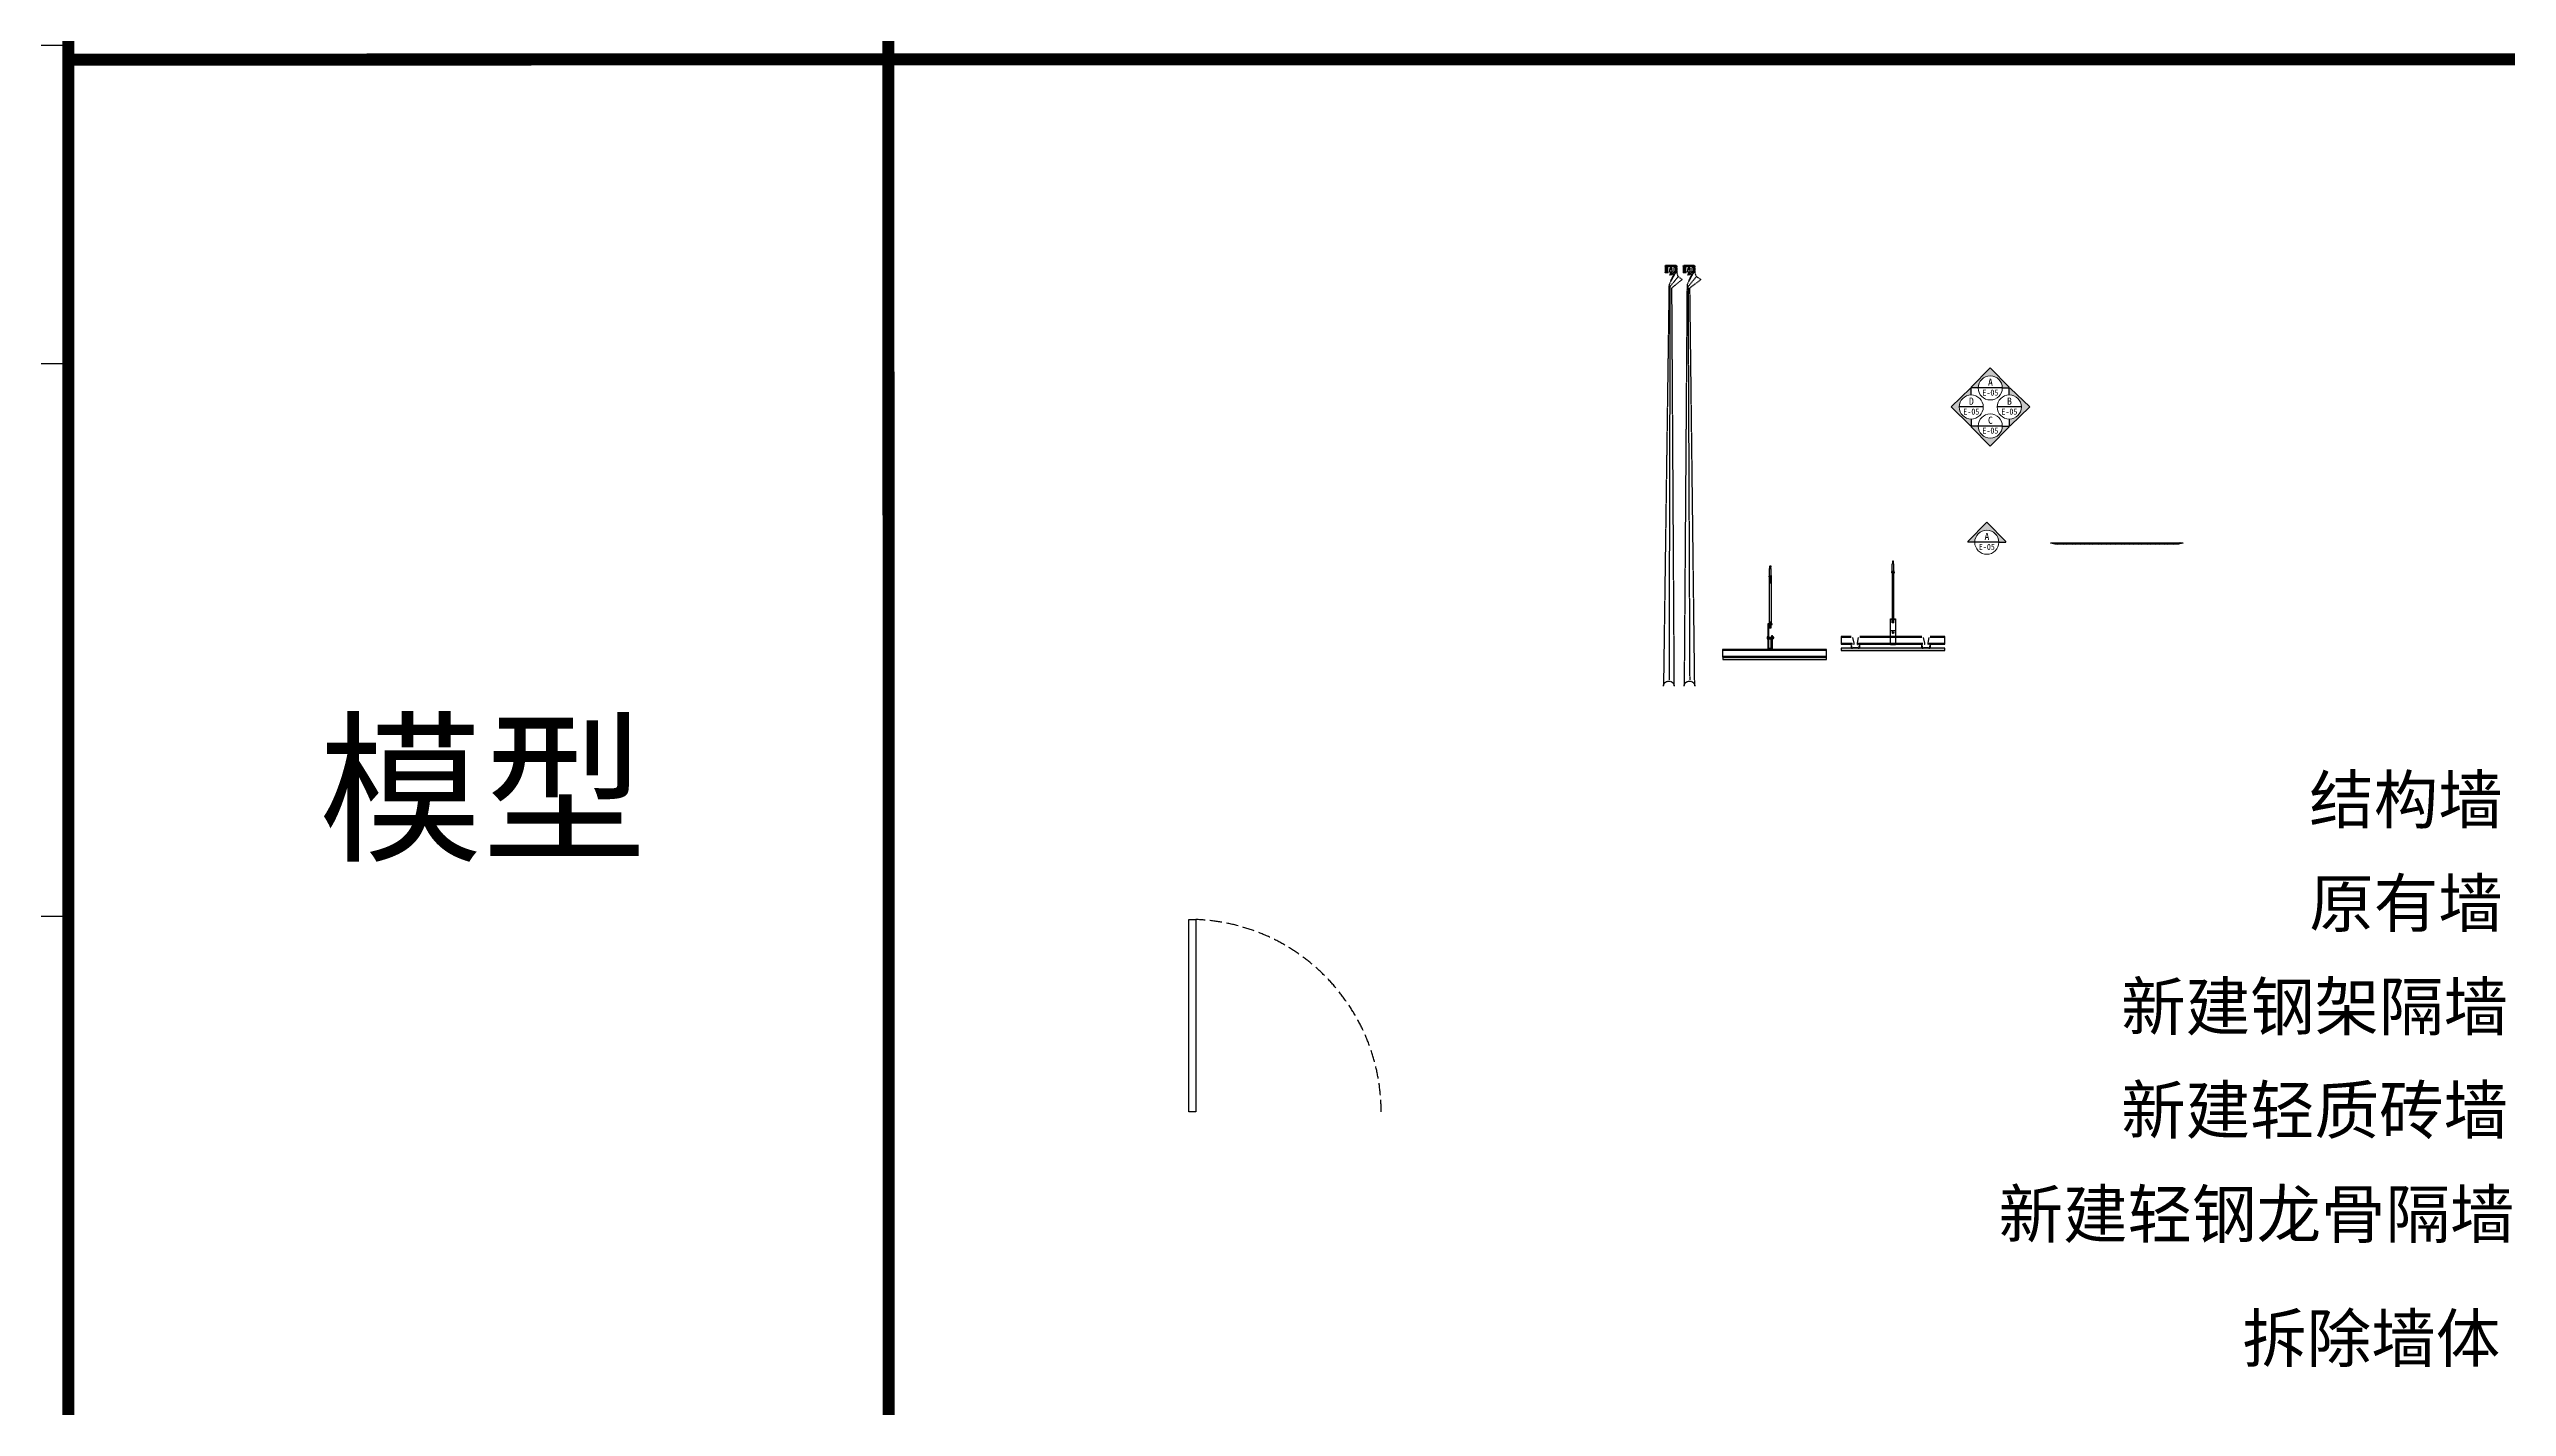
# Model space of a CAD drawing. Header units: millimetres. Extents: x -108767 to 78913, y -380878 to 1470.
# Drawn here: x -88543 to -78314, y -188427 to -182777 of the extents above; entities that cross this region are included whole.
import ezdxf
from ezdxf.enums import TextEntityAlignment as Align

# ---------------------------------------------------------------- set-up
doc = ezdxf.new("R2010")
doc.units = ezdxf.units.MM
doc.header["$LTSCALE"] = 10
doc.set_wipeout_variables(frame=1)
doc.linetypes.add('DASH', pattern=[0.35, 0.25, -0.1])
for name, color, linetype in [('I-DT-01', 161, 'Continuous'), ('I-DT-02', 185, 'Continuous'), ('I-DT-03', 8, 'Continuous'), ('IHY-wall hatch', 8, 'Continuous'), ('NW-01-wall(原有墙体)', 255, 'Continuous'), ('NW-02-door(门扇)', 12, 'Continuous'), ('NW-05-造型细线', 32, 'Continuous'), ('NW-06-详图填充', 250, 'Continuous'), ('NW-完成面（用于平面）', 43, 'Continuous'), ('动态库', 51, 'Continuous')]:
    doc.layers.add(name, color=color, linetype=linetype)
doc.styles.add('宋体', font='', dxfattribs={"width": 0.8})
doc.styles.add('黑体', font='', dxfattribs={"width": 0.8, "height": 3})
doc.styles.get('宋体').set_extended_font_data('SimSun')
doc.styles.get('黑体').set_extended_font_data('Microsoft YaHei')

# ---------------------------------------------------------------- blocks, each defined once
blk = doc.blocks.new('*U116')
blk.add_hatch(color=251).paths.add_polyline_path([(615, 207), (615, 204), (586, 204, 0.414214), (536, 254, 0.414214), (486, 204), (457, 204), (457, 207), (536, 288)])
at = {"color": 1, "linetype": 'Continuous'}
for p, q in [((486, 204), (457, 204)), ((586, 204), (615, 204))]:
    blk.add_line(p, q, dxfattribs=at)
at = {"color": 252}
blk.add_line((586, 204), (486, 204), dxfattribs=at)
at = {"color": 1, "lineweight": 0}
blk.add_lwpolyline([(615, 204), (615, 207), (536, 288), (457, 207), (457, 204)], dxfattribs=at)
blk.add_circle((536, 204), 50.1, dxfattribs=at)
at = {"color": 1, "style": '宋体'}
blk.add_attdef('A', text='', height=30, dxfattribs=at).set_placement((537, 213), align=Align.CENTER)
at = {"color": 1, "style": '宋体', "width": 0.414043}
blk.add_attdef('1E-08', text='', height=25, dxfattribs=at).set_placement((503, 172), (570, 172), align=Align.FIT)
blk = doc.blocks.new('*U108')
at = {"layer": 'NW-05-造型细线'}
blk.add_lwpolyline([(326, -2), (308, -6), (-206, -6), (-224, -2), (-224, 0), (326, 0)], close=True, dxfattribs=at)
at = {"layer": 'NW-06-详图填充'}
for points in [[(-50, -6), (-44, 0), (-38, -6)], [(-38, -6), (-32, 0), (-26, -6)], [(-26, -6), (-20, 0), (-14, -6)], [(-14, -6), (-8, 0), (-2, -6)], [(-2, -6), (4, 0), (10, -6)], [(10, -6), (16, 0), (22, -6)], [(22, -6), (28, 0), (34, -6)], [(34, -6), (40, 0), (46, -6)], [(46, -6), (52, 0), (58, -6)], [(58, -6), (64, 0), (70, -6)], [(70, -6), (76, 0), (82, -6)], [(82, -6), (88, 0), (94, -6)], [(94, -6), (100, 0), (106, -6)], [(106, -6), (112, 0), (118, -6)], [(118, -6), (124, 0), (130, -6)], [(130, -6), (136, 0), (142, -6)], [(142, -6), (148, 0), (154, -6)], [(154, -6), (160, 0), (166, -6)], [(166, -6), (172, 0), (178, -6)], [(178, -6), (184, 0), (190, -6)], [(190, -6), (196, 0), (202, -6)], [(202, -6), (208, 0), (214, -6)], [(214, -6), (220, 0), (226, -6)], [(226, -6), (232, 0), (238, -6)], [(238, -6), (244, 0), (250, -6)], [(250, -6), (256, 0), (262, -6)], [(262, -6), (268, 0), (274, -6)], [(274, -6), (280, 0), (286, -6)], [(286, -6), (292, 0), (298, -6)], [(314, 0), (308, -6)], [(314, 0), (308, -6)], [(318, -4), (314, 0)], [(326, 0), (324, -3)], [(-224, 0), (-222, -3)], [(-216, -4), (-212, 0)], [(-212, 0), (-206, -6)], [(-212, 0), (-206, -6)], [(-206, -6), (-200, 0), (-194, -6)], [(-194, -6), (-188, 0), (-182, -6)], [(-182, -6), (-176, 0), (-170, -6)], [(-170, -6), (-164, 0), (-158, -6)], [(-158, -6), (-152, 0), (-146, -6)], [(-146, -6), (-140, 0), (-134, -6)], [(-134, -6), (-128, 0), (-122, -6)], [(-122, -6), (-116, 0), (-110, -6)], [(-110, -6), (-104, 0), (-98, -6)], [(-98, -6), (-92, 0), (-86, -6)], [(-86, -6), (-80, 0), (-74, -6)], [(-74, -6), (-68, 0), (-62, -6)], [(-62, -6), (-56, 0), (-50, -6)]]:
    blk.add_lwpolyline(points, dxfattribs=at)
blk = doc.blocks.new('*U114')
at = {"color": 251, "linetype": 'DASH'}
for p, q in [((-99, -1565), (-99, -1570)), ((-99, -1572), (-99, -1584)), ((-99, -1572), (-99, -1584)), ((-99, -1586), (-99, -1591)), ((-97, -1563), (-53, -1563)), ((-86, -1593), (-97, -1593)), ((-88, -1587), (-88, -1572)), ((-88, -1587), (-88, -1572)), ((-86, -1593), (-86, -1589)), ((-64, -1593), (-64, -1589)), ((-64, -1593), (-53, -1593)), ((-63, -1566), (-63, -1568)), ((-62, -1587), (-62, -1572)), ((-62, -1587), (-62, -1572)), ((-51, -1565), (-51, -1570)), ((-51, -1572), (-51, -1584)), ((-51, -1572), (-51, -1584)), ((-51, -1586), (-51, -1591)), ((-24, -1565), (-24, -1570)), ((-24, -1572), (-24, -1584)), ((-24, -1572), (-24, -1584)), ((-24, -1586), (-24, -1591)), ((-22, -1563), (22, -1563)), ((-11, -1593), (-22, -1593)), ((-13, -1587), (-13, -1572)), ((-13, -1587), (-13, -1572)), ((-11, -1593), (-11, -1589)), ((11, -1593), (11, -1589)), ((11, -1593), (22, -1593)), ((12, -1566), (12, -1568)), ((13, -1587), (13, -1572)), ((13, -1587), (13, -1572)), ((24, -1565), (24, -1570)), ((24, -1572), (24, -1584)), ((24, -1572), (24, -1584)), ((24, -1586), (24, -1591))]:
    blk.add_line(p, q, dxfattribs=at)
at = {"color": 251, "linetype": 'DASH', "elevation": 0}
for points in [[(-99, -3311), (-79, -1655), (-125, -1621), (-106, -1609), (-98, -1585), (-67, -1642), (-55, -3311)], [(-14, -3311), (-4, -1655), (-47, -1621), (-30, -1609), (-23, -1585), (8, -1642), (31, -3311)]]:
    blk.add_lwpolyline(points, dxfattribs=at)
for points in [[(-106, -1609), (-75, -1646, -0.2087), (-71, -1654), (-78, -3287)], [(-30, -1609), (0, -1646, -0.2087), (4, -1654), (8, -3287)]]:
    blk.add_lwpolyline(points, format="xyb", dxfattribs=at)
at = {"color": 251, "linetype": 'DASH'}
for points in [[(-63, -1566), (-87, -1566), (-87, -1568, -0.289705), (-90, -1566), (-94, -1566, 0.414214), (-96, -1568), (-96, -1588, 0.414214), (-94, -1590), (-89, -1590)], [(-86, -1589, 0.598888), (-88, -1589), (-89, -1590), (-94, -1590, -0.414214), (-96, -1588), (-96, -1568, -0.414214), (-94, -1566), (-90, -1566)], [(-94, -1572, -0.665901), (-88, -1572)], [(-64, -1589, -0.598888), (-62, -1589), (-61, -1590), (-56, -1590, 0.414214), (-54, -1588), (-54, -1568, 0.414214), (-56, -1566), (-61, -1566)], [(-56, -1572, 0.665901), (-62, -1572)], [(12, -1566), (-12, -1566), (-12, -1568, -0.289705), (-14, -1566), (-19, -1566, 0.414214), (-21, -1568), (-21, -1588, 0.414214), (-19, -1590), (-14, -1590)], [(-11, -1589, 0.598888), (-13, -1589), (-14, -1590), (-19, -1590, -0.414214), (-21, -1588), (-21, -1568, -0.414214), (-19, -1566), (-14, -1566)], [(-19, -1572, -0.665901), (-13, -1572)], [(11, -1589, -0.598888), (13, -1589), (14, -1590), (19, -1590, 0.414214), (21, -1588), (21, -1568, 0.414214), (19, -1566), (14, -1566)], [(19, -1572, 0.665901), (13, -1572)]]:
    blk.add_lwpolyline(points, format="xyb", dxfattribs=at)
for points in [[(-94, -1572), (-94, -1587)], [(-79, -1579), (-79, -1589)], [(-74, -1566), (-77, -1566)], [(-77, -1567), (-77, -1580)], [(-77, -1581), (-74, -1581)], [(-77, -1589), (-77, -1593)], [(-77, -1593), (-76, -1593)], [(-76, -1593), (-76, -1601)], [(-75, -1592), (-75, -1592)], [(-75, -1602), (-75, -1602)], [(-74, -1601), (-74, -1593)], [(-74, -1593), (-74, -1593)], [(-73, -1580), (-73, -1567)], [(-73, -1593), (-73, -1589)], [(-71, -1589), (-71, -1589), (-71, -1579)], [(-56, -1572), (-56, -1587)], [(-19, -1572), (-19, -1587)], [(-4, -1579), (-4, -1589)], [(-2, -1567), (-2, -1580)], [(-2, -1589), (-2, -1593)], [(-2, -1593), (-1, -1593)], [(1, -1566), (-1, -1566)], [(-1, -1581), (1, -1581)], [(-1, -1593), (-1, -1601)], [(0, -1592), (0, -1592)], [(0, -1602), (0, -1602)], [(1, -1601), (1, -1593)], [(1, -1593), (2, -1593)], [(2, -1580), (2, -1567)], [(2, -1593), (2, -1589)], [(4, -1589), (4, -1589), (4, -1579)], [(19, -1572), (19, -1587)]]:
    blk.add_lwpolyline(points, dxfattribs=at)
at = {"color": 251, "linetype": 'DASH', "elevation": 0}
for points in [[(-86, -1601, -0.594748), (-71, -1598), (-69, -1602), (-71, -1603), (-73, -1599, 0.711964), (-84, -1604), (-73, -1627), (-75, -1627), (-86, -1606, -0.13588)], [(-11, -1601, -0.594748), (4, -1598), (6, -1602), (4, -1603), (3, -1599, 0.711964), (-9, -1604), (2, -1627), (0, -1627), (-11, -1606, -0.13588)]]:
    blk.add_lwpolyline(points, format="xyb", close=True, dxfattribs=at)
at = {"color": 251, "linetype": 'DASH'}
for centre, radius, start, end in [((-97, -1565), 2, 90, 180), ((-99, -1571), 0.999, 270, 90), ((-99, -1585), 0.999, 270, 90), ((-97, -1591), 2, 180, 270), ((-91, -1586), 3.25, 202.6807, 337.3195), ((-79, -1591), 4.15, 95.3143, 117.5624), ((-80, -1588), 0.757, 118.8586, 287.8987), ((-79, -1591), 2.65, 98.3391, 119.9384), ((-78, -1575), 1.82, 88.7213, 165.1682), ((-84, -1577), 4.89, 336.0033, 23.9967), ((-75, -1578), 11.9, 249.2673, 290.7327), ((-77, -1567), 0.996, 89.9947, 188.2586), ((-77, -1580), 0.996, 171.7414, 270.0053), ((-76, -1593), 0.921, 195.9269, 230.5269), ((-75, -1593), 1.12, 102.4955, 189.3509), ((-75, -1601), 1.12, 170.6491, 257.5045), ((-75, -1593), 1.12, 9.3509, 77.5045), ((-75, -1601), 1.12, 282.4955, 350.6491), ((-74, -1567), 0.996, 351.7414, 90.0053), ((-74, -1580), 0.996, 269.9947, 8.2586), ((-74, -1593), 0.921, 309.4731, 344.0731), ((-73, -1575), 1.82, 14.8318, 91.2787), ((-73, -1575), 1.82, 14.8318, 91.2787), ((-66, -1577), 4.89, 156.0033, 203.9967), ((-71, -1591), 4.15, 62.4376, 84.6857), ((-71, -1591), 2.65, 60.0616, 81.6609), ((-70, -1588), 0.757, 252.1013, 61.1414), ((-63, -1565), 2.77, 280.1532, 344.7794), ((-59, -1586), 3.25, 202.6805, 337.3193), ((-53, -1565), 2, 0, 90), ((-53, -1591), 2, 270, 0), ((-51, -1571), 0.999, 90, 270), ((-51, -1585), 0.999, 90, 270), ((-22, -1565), 2, 90, 180), ((-24, -1571), 0.999, 270, 90), ((-24, -1585), 0.999, 270, 90), ((-22, -1591), 2, 180, 270), ((-16, -1586), 3.25, 202.6807, 337.3195), ((-4, -1591), 4.15, 95.3143, 117.5624), ((-5, -1588), 0.757, 118.8586, 287.8987), ((-4, -1591), 2.65, 98.3391, 119.9384), ((-2, -1575), 1.82, 88.7213, 165.1682), ((-9, -1577), 4.89, 336.0033, 23.9967), ((0, -1578), 11.9, 249.2673, 290.7327), ((-1, -1567), 0.996, 89.9947, 188.2586), ((-1, -1580), 0.996, 171.7414, 270.0053), ((-1, -1593), 0.921, 195.9269, 230.5269), ((0, -1593), 1.12, 102.4955, 189.3509), ((0, -1601), 1.12, 170.6491, 257.5045), ((0, -1593), 1.12, 9.3509, 77.5045), ((0, -1601), 1.12, 282.4955, 350.6491), ((1, -1567), 0.996, 351.7414, 90.0053), ((1, -1580), 0.996, 269.9947, 8.2586), ((1, -1593), 0.921, 309.4731, 344.0731), ((2, -1575), 1.82, 14.8318, 91.2787), ((2, -1575), 1.82, 14.8318, 91.2787), ((9, -1577), 4.89, 156.0033, 203.9967), ((4, -1591), 4.15, 62.4376, 84.6857), ((4, -1591), 2.65, 60.0616, 81.6609), ((5, -1588), 0.757, 252.1013, 61.1414), ((12, -1565), 2.77, 280.1532, 344.7794), ((16, -1586), 3.25, 202.6805, 337.3193), ((22, -1565), 2, 0, 90), ((22, -1591), 2, 270, 0), ((24, -1571), 0.999, 90, 270), ((24, -1585), 0.999, 90, 270), ((-77, -3314), 22.3, 4.3245, 176.0549), ((9, -3314), 22.3, 4.3245, 176.0549)]:
    blk.add_arc(centre, radius, start, end, dxfattribs=at)
blk = doc.blocks.new('*U118')
blk.add_hatch(color=251).paths.add_polyline_path([(533, 283), (536, 283), (536, 254, 0.414214), (486, 204, 0.414214), (536, 154), (536, 125), (533, 125), (452, 204)])
at = {"color": 1, "linetype": 'Continuous'}
for p, q in [((536, 254), (536, 283)), ((536, 154), (536, 125))]:
    blk.add_line(p, q, dxfattribs=at)
at = {"color": 252}
blk.add_line((586, 204), (486, 204), dxfattribs=at)
at = {"color": 1, "lineweight": 0}
blk.add_lwpolyline([(536, 283), (533, 283), (452, 204), (533, 125), (536, 125)], dxfattribs=at)
blk.add_circle((536, 204), 50.1, dxfattribs=at)
at = {"color": 1, "style": '宋体'}
blk.add_attdef('A', text='', height=30, dxfattribs=at).set_placement((537, 213), align=Align.CENTER)
at = {"color": 1, "style": '宋体', "width": 0.414043}
blk.add_attdef('1E-08', text='', height=25, dxfattribs=at).set_placement((503, 172), (570, 172), align=Align.FIT)
blk = doc.blocks.new('*U117')
blk.add_hatch(color=251).paths.add_polyline_path([(457, 201), (457, 204), (486, 204, 0.414214), (536, 154, 0.414214), (586, 204), (615, 204), (615, 201), (536, 120)])
at = {"color": 1, "linetype": 'Continuous'}
for p, q in [((486, 204), (457, 204)), ((586, 204), (615, 204))]:
    blk.add_line(p, q, dxfattribs=at)
at = {"color": 252}
blk.add_line((586, 204), (486, 204), dxfattribs=at)
at = {"color": 1, "lineweight": 0}
blk.add_lwpolyline([(457, 204), (457, 201), (536, 120), (615, 201), (615, 204)], dxfattribs=at)
blk.add_circle((536, 204), 50.1, dxfattribs=at)
at = {"color": 1, "style": '宋体'}
blk.add_attdef('A', text='', height=30, dxfattribs=at).set_placement((537, 213), align=Align.CENTER)
at = {"color": 1, "style": '宋体', "width": 0.414043}
blk.add_attdef('1E-08', text='', height=25, dxfattribs=at).set_placement((503, 172), (570, 172), align=Align.FIT)
blk = doc.blocks.new('*U119')
blk.add_hatch(color=251).paths.add_polyline_path([(539, 125), (536, 125), (536, 154, 0.414214), (586, 204, 0.414214), (536, 254), (536, 283), (539, 283), (621, 204)])
at = {"color": 1, "linetype": 'Continuous'}
for p, q in [((536, 254), (536, 283)), ((536, 154), (536, 125))]:
    blk.add_line(p, q, dxfattribs=at)
at = {"color": 252}
blk.add_line((586, 204), (486, 204), dxfattribs=at)
at = {"color": 1, "lineweight": 0}
blk.add_lwpolyline([(536, 125), (539, 125), (621, 204), (539, 283), (536, 283)], dxfattribs=at)
blk.add_circle((536, 204), 50.1, dxfattribs=at)
at = {"color": 1, "style": '宋体'}
blk.add_attdef('A', text='', height=30, dxfattribs=at).set_placement((537, 213), align=Align.CENTER)
at = {"color": 1, "style": '宋体', "width": 0.414043}
blk.add_attdef('1E-08', text='', height=25, dxfattribs=at).set_placement((503, 172), (570, 172), align=Align.FIT)
blk = doc.blocks.new('*U97')
at = {"layer": 'I-DT-02'}
for p, q in [((-5, 300), (-5, 302)), ((-5, 300), (5, 300)), ((-3, 296), (3, 296)), ((5, 300), (5, 302))]:
    blk.add_line(p, q, dxfattribs=at)
for points in [[(-3, 303), (-3, 335)], [(-3, 335), (3, 335)], [(-2, 345), (-2, 345), (2, 345), (2, 335)], [(-2, 335), (-2, 345)], [(-2, 345), (2, 345)], [(2, 345), (2, 345)], [(3, 303), (3, 335)], [(-6, 302), (-6, 302)], [(-5, 300), (5, 300)], [(-5, 300), (-5, 300), (-5, 297), (-5, 296)], [(-5, 296), (5, 296)], [(-3, 106), (-3, 296)], [(3, 296), (3, 106)], [(5, 300), (5, 300)], [(5, 297), (5, 300)], [(5, 297), (5, 296)], [(6, 302), (6, 302)], [(-11, -2), (11, -2), (11, 106), (-11, 106), (-11, -2)], [(-11, 103), (11, 103)], [(-4, 103), (-4, 100), (4, 100), (4, 103)], [(3, 106), (-3, 106)], [(-11, 56), (11, 56)], [(3, 48), (1, 51), (-2, 51), (-4, 48), (-2, 45), (1, 45), (3, 48)], [(-3, 89), (-3, 100)], [(-3, 89), (3, 89)], [(3, 89), (3, 100)]]:
    blk.add_lwpolyline(points, dxfattribs=at)
blk.add_circle((0, 48), 2.17, dxfattribs=at)
at = {"layer": 'I-DT-03'}
for p, q in [((-6, 302), (6, 302)), ((-5, 302), (5, 302))]:
    blk.add_line(p, q, dxfattribs=at)
for points in [[(-3, 300), (-3, 300)], [(-3, 300), (-2, 300)], [(-3, 297), (-3, 300)], [(-3, 297), (-3, 296)], [(-3, 297), (-2, 296)], [(-3, 295), (3, 296)], [(-3, 293), (3, 295)], [(-3, 291), (3, 293)], [(-3, 290), (3, 291)], [(-3, 288), (3, 289)], [(-3, 286), (3, 288)], [(-3, 284), (3, 286)], [(-3, 283), (3, 284)], [(-3, 281), (3, 282)], [(-3, 279), (3, 280)], [(-3, 277), (3, 279)], [(-3, 275), (3, 277)], [(-3, 274), (3, 275)], [(3, 300), (2, 300)], [(3, 297), (2, 296)], [(3, 297), (3, 300), (3, 300)], [(3, 297), (3, 296)], [(-3, 114), (3, 116)], [(-3, 112), (3, 114)], [(-3, 111), (3, 112)], [(-3, 109), (3, 110)], [(-3, 107), (3, 109)], [(0, 106), (3, 107)], [(-3, 98), (3, 100)], [(-3, 96), (3, 98)], [(-3, 95), (3, 96)], [(-3, 93), (3, 94)], [(-3, 91), (3, 93)], [(-3, 89), (3, 91)], [(1, 89), (3, 89)]]:
    blk.add_lwpolyline(points, dxfattribs=at)
for radius in [36.2, 35.8]:
    blk.add_arc((0, 267), radius, 79.8486, 100.1459, dxfattribs=at)
blk = doc.blocks.new('*U96')
at = {"layer": 'I-DT-02'}
for p, q in [((-4, 301), (-4, 303)), ((-4, 301), (6, 301)), ((-2, 297), (4, 297)), ((6, 301), (6, 303))]:
    blk.add_line(p, q, dxfattribs=at)
for points in [[(-2, 303), (-2, 335)], [(-2, 335), (4, 335)], [(-1, 346), (-1, 345), (3, 345), (2, 335)], [(-1, 346), (3, 346)], [(-1, 335), (-1, 345)], [(3, 346), (3, 345)], [(4, 303), (4, 335)], [(-5, 303), (-5, 303)], [(-4, 301), (6, 301)], [(-4, 301), (-4, 300), (-4, 297), (-4, 297)], [(-4, 297), (6, 297)], [(4, 105), (-2, 105), (-2, 297)], [(4, 297), (4, 105)], [(6, 300), (6, 301)], [(6, 297), (6, 300)], [(6, 297), (6, 297)], [(7, 303), (7, 303)], [(9, 105), (-10, 105), (-10, -3), (10, -3), (10, 56)], [(-7, 102), (9, 102), (9, 105)], [(-10, 43), (-10, 51), (-13, 51), (-13, 43), (-10, 43)], [(-7, 102), (-7, 0)], [(-7, 0), (7, 0), (7, 56)], [(-7, 49), (7, 49)], [(7, 45), (-7, 45)], [(3, 42), (-6, 42)], [(-6, 42), (-6, 41)], [(3, 41), (-6, 41)], [(-6, 3), (3, 3)], [(-6, 3), (-6, 2)], [(-6, 2), (3, 2)], [(-3, 102), (-3, 99), (5, 99), (5, 102)], [(-2, 88), (-2, 99)], [(-2, 88), (4, 88)], [(4, 88), (4, 99)], [(4, 4), (4, 40)], [(5, 4), (5, 40)], [(7, 56), (10, 56)], [(13, 43), (13, 51), (10, 51), (10, 43), (13, 43)], [(16, 45), (16, 49), (13, 49), (13, 45), (16, 45)]]:
    blk.add_lwpolyline(points, dxfattribs=at)
for centre, radius, start, end in [((3, 40), 1.53, 0.0055, 90), ((3, 40), 0.625, 0.0055, 90), ((3, 4), 0.625, 270, 0), ((3, 4), 1.53, 270, 0)]:
    blk.add_arc(centre, radius, start, end, dxfattribs=at)
at = {"layer": 'I-DT-03'}
for p, q in [((-5, 303), (7, 303)), ((-4, 303), (6, 303))]:
    blk.add_line(p, q, dxfattribs=at)
for points in [[(-2, 300), (-2, 301)], [(-2, 300), (-1, 301)], [(-2, 297), (-2, 300)], [(-2, 297), (-2, 297)], [(-2, 297), (-1, 297)], [(-2, 295), (4, 297)], [(-2, 294), (4, 295)], [(-2, 292), (4, 293)], [(-2, 290), (4, 292)], [(-2, 288), (4, 290)], [(-2, 287), (4, 288)], [(-2, 285), (4, 286)], [(-2, 283), (4, 285)], [(-2, 281), (4, 283)], [(-2, 280), (4, 281)], [(-2, 278), (4, 279)], [(-2, 276), (4, 277)], [(-2, 274), (4, 276)], [(3, 300), (3, 301)], [(3, 297), (3, 300), (4, 301)], [(3, 297), (4, 297)], [(3, 297), (3, 297)], [(-2, 113), (4, 114)], [(-2, 111), (4, 113)], [(-2, 109), (4, 111)], [(-2, 108), (4, 109)], [(-2, 106), (4, 107)], [(1, 105), (4, 105)], [(-2, 97), (4, 99)], [(-2, 96), (4, 97)], [(-2, 94), (4, 95)], [(-2, 92), (4, 94)], [(-2, 90), (4, 92)], [(-2, 89), (4, 90)], [(2, 88), (4, 88)]]:
    blk.add_lwpolyline(points, dxfattribs=at)
for radius in [36.2, 35.8]:
    blk.add_arc((1, 267), radius, 79.8486, 100.1459, dxfattribs=at)
blk = doc.blocks.new('*U100')
at = {"color": 251}
for p, q in [((58261, 19141), (57829, 19141)), ((57829, 19141), (57829, 19110)), ((58261, 19110), (58261, 19141)), ((57829, 19110), (58261, 19110))]:
    blk.add_line(p, q, dxfattribs=at)
at = {"color": 250}
for p, q in [((58261, 19137), (57829, 19137)), ((57829, 19114), (58261, 19114))]:
    blk.add_line(p, q, dxfattribs=at)
blk = doc.blocks.new('A$C5AF141BB')
at = {"color": 251, "linetype": 'Continuous'}
blk.add_lwpolyline([(5, 14), (3, 16), (1, 16), (1, 1), (5, 1), (8, 3), (26, 3), (28, 1), (33, 1), (33, 16), (31, 16), (29, 14), (28, 15), (30, 17), (34, 17), (34, 0), (28, 0), (26, 2), (8, 2), (6, 0), (0, 0), (0, 17), (3, 17), (5, 15)], close=True, dxfattribs=at)
at = {"color": 251}
blk.add_wipeout([(5, 22), (5, 14), (4, 14), (3, 15), (2, 15), (2, 13), (3, 11), (31, 11), (32, 13), (32, 15), (31, 15), (30, 14), (28, 14), (28, 22), (34, 27), (34, 52), (0, 52), (0, 27)], dxfattribs=at)
at = {"color": 250, "linetype": 'Continuous'}
for points in [[(5, 45), (10, 21), (10, 17), (10, 16), (9, 16), (9, 16)], [(28, 45), (24, 21), (24, 17), (24, 16), (25, 16), (25, 16)]]:
    blk.add_lwpolyline(points, dxfattribs=at)
blk = doc.blocks.new('*U102')
at = {"layer": 'I-DT-03'}
h = blk.add_hatch(dxfattribs=at)
h.set_pattern_fill('CROSS', color=256, scale=15)
h.set_pattern_definition([(0, (177.544, 0), (3.75, 3.75), [1.875, -5.625]), (90, (178.4815, -0.9375), (-3.75, 3.75), [1.875, -5.625])])
h.paths.add_polyline_path([(305, 5), (-127, 5), (-127, -5), (305, -5)])
at = {"layer": 'I-DT-01'}
blk.add_lwpolyline([(305, 5), (-127, 5), (-127, -5), (305, -5)], close=True, dxfattribs=at)
blk = doc.blocks.new('*U134')
at = {"layer": 'NW-02-door(门扇)', "ltscale": 10}
blk.add_lwpolyline([(-83501, -186493), (-83471, -186493), (-83471, -187293), (-83501, -187293), (-83501, -186493)], dxfattribs=at)
at = {"layer": 'NW-02-door(门扇)', "color": 8, "linetype": 'DASH', "ltscale": 20}
blk.add_arc((-83501, -187293), 801, 0, 87.8524, dxfattribs=at)

msp = doc.modelspace()

# ---------------------------------------------------------------- linework, layer by layer
at = {"color": 1, "ltscale": 30}
msp.add_lwpolyline([(-105001.4, -194049.4), (-88463.1, -194049.4), (-88463.9, -186385.8), (-105001.4, -186385.8)], close=True, dxfattribs=at)
at = {"layer": 'NW-01-wall(原有墙体)', "ltscale": 30}
for p, q in [((-85050.8, -171591), (-85050.8, -194050.7)), ((-70829.1, -182820.2), (-88463.9, -182820.2))]:
    msp.add_line(p, q, dxfattribs=at)
at = {"layer": 'NW-完成面（用于平面）', "color": 2}
msp.add_line((-105001.4, -184085.3), (-88463.9, -184085.3), dxfattribs=at)
for points in [[(-88463.9, -171591, 50, 50, 0), (-88461.7, -194051.1, 10, 10, 0)], [(-85050.8, -171591, 50, 50, 0), (-85048.6, -194051.1, 10, 10, 0)], [(-88463.9, -182820.2, 50, 50, 0), (-70828.1, -182818.5, 10, 10, 0)]]:
    msp.add_lwpolyline(points, format="xyseb", dxfattribs=at)
msp.add_lwpolyline([(-88463.9, -186385.8), (-105001.4, -186385.8), (-105001.4, -182760.6), (-88463.9, -182760.6)], close=True, dxfattribs=at)

# ---------------------------------------------------------------- block references
ref = msp.add_blockref('*U116', (-81000.2, -184390.8))
ref.add_attrib('A', 'A', dxfattribs={"color": 1, "height": 30, "style": '宋体'}).set_placement((-80463.5, -184177.6), align=Align.CENTER)
ref.add_attrib('1E-08', 'E-05', dxfattribs={"color": 1, "height": 25, "style": '宋体', "width": 0.931597}).set_placement((-80497.1, -184218.4), (-80430.5, -184218.4), align=Align.FIT)
ref = msp.add_blockref('*U118', (-81079.4, -184470))
ref.add_attrib('A', 'D', dxfattribs={"color": 1, "height": 30, "style": '宋体'}).set_placement((-80542.7, -184256.8), align=Align.CENTER)
ref.add_attrib('1E-08', 'E-05', dxfattribs={"color": 1, "height": 25, "style": '宋体', "width": 0.931597}).set_placement((-80576.3, -184297.6), (-80509.7, -184297.6), align=Align.FIT)
ref = msp.add_blockref('*U119', (-80921, -184470))
ref.add_attrib('A', 'B', dxfattribs={"color": 1, "height": 30, "style": '宋体'}).set_placement((-80384.3, -184256.8), align=Align.CENTER)
ref.add_attrib('1E-08', 'E-05', dxfattribs={"color": 1, "height": 25, "style": '宋体', "width": 0.931597}).set_placement((-80417.9, -184297.6), (-80351.3, -184297.6), align=Align.FIT)
ref = msp.add_blockref('*U117', (-81000.2, -184549.2))
ref.add_attrib('A', 'C', dxfattribs={"color": 1, "height": 30, "style": '宋体'}).set_placement((-80463.6, -184336), align=Align.CENTER)
ref.add_attrib('1E-08', 'E-05', dxfattribs={"color": 1, "height": 25, "style": '宋体', "width": 0.931597}).set_placement((-80497.1, -184376.8), (-80430.5, -184376.8), align=Align.FIT)
ref = msp.add_blockref('*U116', (-81014.8, -185032.9))
ref.add_attrib('A', 'A', dxfattribs={"color": 1, "height": 30, "style": '宋体'}).set_placement((-80478.2, -184819.7), align=Align.CENTER)
ref.add_attrib('1E-08', 'E-05', dxfattribs={"color": 1, "height": 25, "style": '宋体', "width": 0.931597}).set_placement((-80511.7, -184860.5), (-80445.1, -184860.5), align=Align.FIT)
at = {"layer": 'IHY-wall hatch'}
msp.add_blockref('*U134', (-299.3, 93.8), dxfattribs=at)
at = {"layer": '动态库', "color": 51, "linetype": 'Continuous', "ltscale": 0.005, "xscale": -1, "rotation": 0.0002978736210490496}
msp.add_blockref('*U114', (-81793.2, -182114.7), dxfattribs=at)
at = {"layer": '动态库', "color": 51}
for name, p in [('*U96', (-81380.4, -185273.2)), ('*U108', (-79988.3, -184830.7)), ('*U100', (-138914.1, -204362.4)), ('*U100', (-139407.2, -204416.8)), ('*U102', (-81450.9, -185311.9))]:
    msp.add_blockref(name, p, dxfattribs=at)
at = {"layer": '动态库', "color": 51, "xscale": -1}
msp.add_blockref('*U97', (-80869, -185253.2), dxfattribs=at)

# ---------------------------------------------------------------- texts
at = {"color": 40, "style": '黑体'}
for s, height, p in [('模型', 500, (-87421.1, -186103.9)), ('结构墙', 196.76, (-79136.6, -185998.7)), ('原有墙', 196.76, (-79136.6, -186429.1)), ('新建钢架隔墙', 196.76, (-79919.6, -186859.6)), ('新建轻质砖墙', 196.76, (-79919.6, -187290)), ('新建轻钢龙骨隔墙', 196.76, (-80429.5, -187723.3)), ('拆除墙体', 196.76, (-79415.3, -188239.9))]:
    msp.add_text(s, height=height, dxfattribs=at).set_placement(p)

# ---------------------------------------------------------------- next in the draw order: block references
at = {"layer": '动态库', "color": 51}
for p in [(-81042.4, -185270.1), (-80748.5, -185270.1)]:
    msp.add_blockref('A$C5AF141BB', p, dxfattribs=at)

# ---------------------------------------------------------------- next in the draw order: block references
msp.add_blockref('*U102', (-80957.8, -185274.9), dxfattribs=at)

doc.saveas('drawing.dxf')
